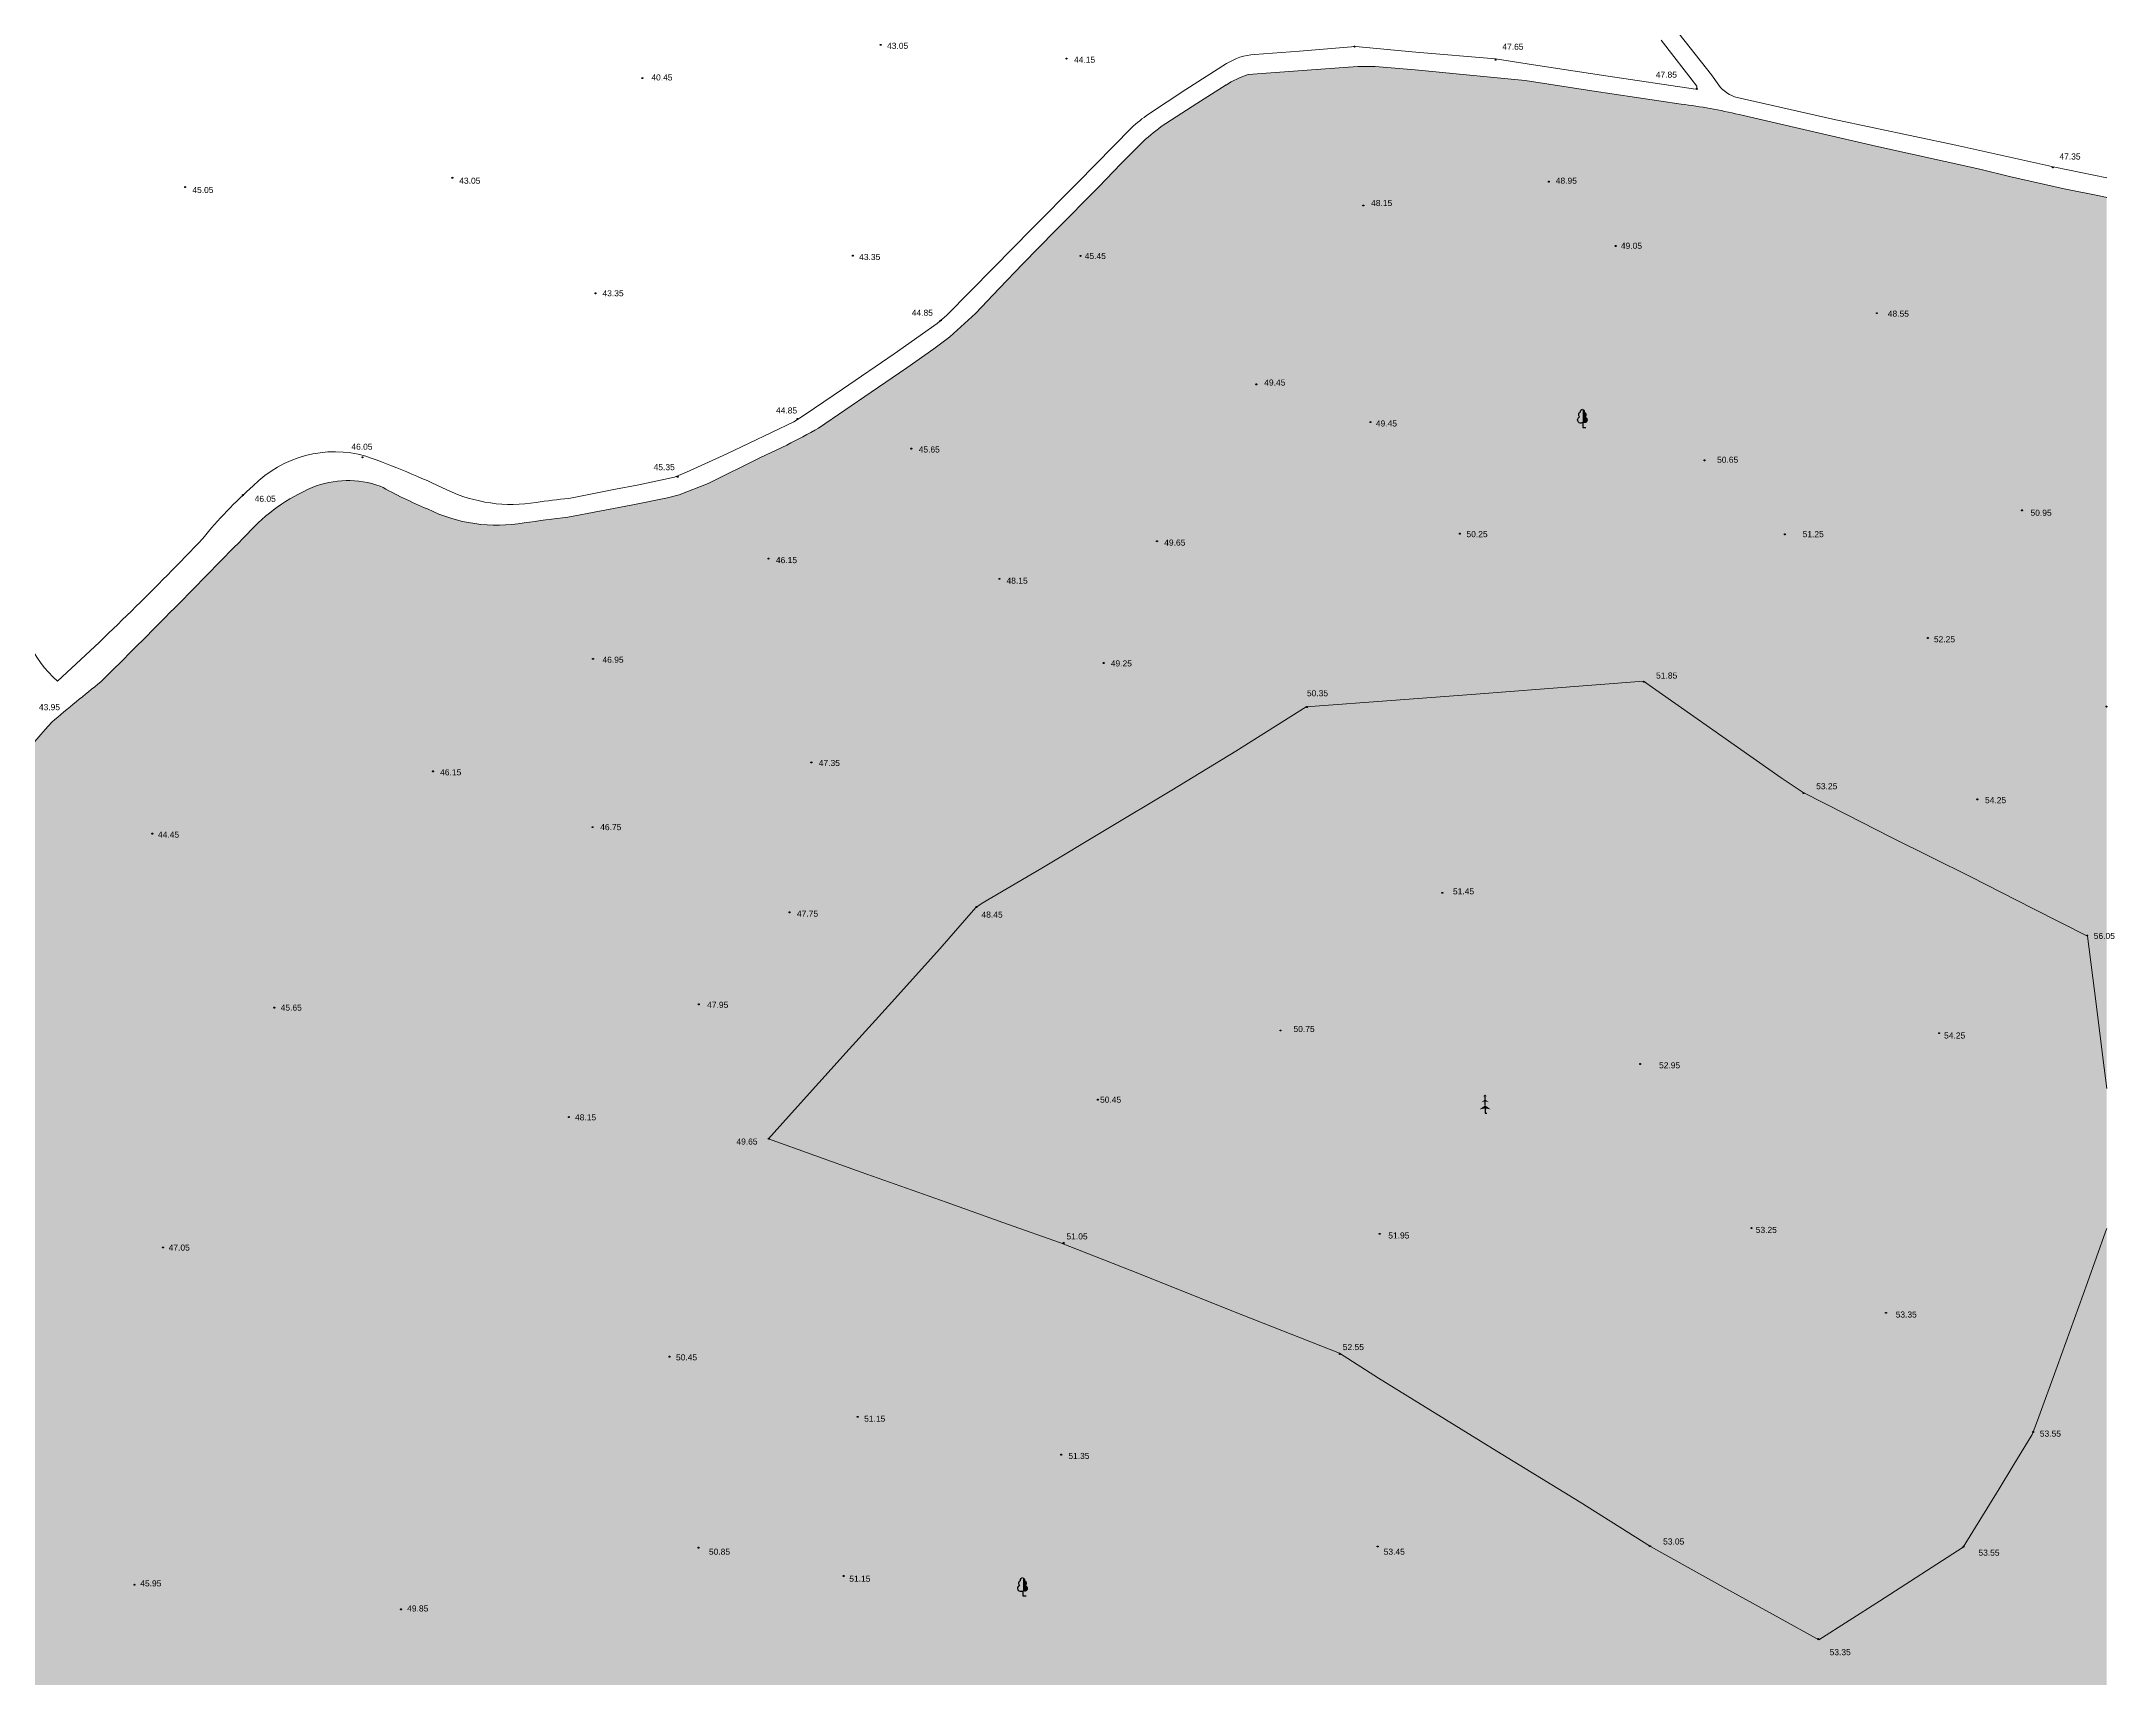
# Model space of a CAD drawing. Header units: metres. Extents: x 363857 to 365179, y 5807840 to 5809004.
# Drawn here: x 364777.9 to 365000.8, y 5808545.8 to 5808721.8 of the extents above; entities that cross this region are included whole.
import ezdxf

# ---------------------------------------------------------------- set-up
doc = ezdxf.new("R2010")
doc.units = ezdxf.units.M
doc.header["$LTSCALE"] = 0.5
doc.layers.get('0').update_dxf_attribs({"color": 1, "linetype": 'CONTINUOUS'})
for name, color, linetype in [('Stk.Geländehöhen', 1, 'CONTINUOUS'), ('Stk.Topografie allgemein', 1, 'CONTINUOUS'), ('Stk.Waldflächen', 1, 'CONTINUOUS')]:
    doc.layers.add(name, color=color, linetype=linetype)
doc.styles.add('TA  11.0401.0000', font='Arial.ttf')

# ---------------------------------------------------------------- blocks, each defined once
blk = doc.blocks.new('Geländehöhe')
at = {"color": 0, "lineweight": -2}
for points in [[(0.0087, -0.005, -0.5773503), (-0.0087, -0.005, -0.5773503), (0, 0.01, -0.5773503)], [(0.0043, -0.0025, -0.5773503), (-0.0043, -0.0025, -0.5773503), (0, 0.005, -0.5773503)]]:
    blk.add_lwpolyline(points, format="xyb", close=True, dxfattribs=at)
blk = doc.blocks.new('S11..150')
at = {"lineweight": -2}
blk.add_hatch(color=0, dxfattribs=at).paths.add_polyline_path([(0, 0.055), (0, 0.2), (0.0074, 0.199), (0.0142, 0.196), (0.0197, 0.191), (0.0236, 0.1846), (0.0254, 0.1774), (0.025, 0.17), (0.0326, 0.1648), (0.0386, 0.1578), (0.0426, 0.1495), (0.0442, 0.1404), (0.0435, 0.1312), (0.0403, 0.1225), (0.035, 0.115), (0.0434, 0.1099), (0.0501, 0.1026), (0.0545, 0.0938), (0.0562, 0.0841), (0.0552, 0.0743), (0.0515, 0.0652), (0.0454, 0.0575), (0.0373, 0.0517), (0.028, 0.0485), (0.0182, 0.048), (0.0086, 0.0502)], flags=0)
at = {"color": 0, "lineweight": -2}
blk.add_lwpolyline([(0, 0.055, -1.1324178), (-0.035, 0.115, -0.4985403), (-0.025, 0.17, -0.4807787), (0, 0.2)], format="xyb", dxfattribs=at)
blk.add_lwpolyline([(0, 0.055), (0, 0), (0.035, 0)], dxfattribs=at)
blk = doc.blocks.new('S11..230', base_point=(0, -0.125))
at = {"lineweight": -2}
h = blk.add_hatch(color=0, dxfattribs=at)
h.paths.add_polyline_path([(0.025, 0.1), (0, 0.125), (-0.025, 0.1), (0, 0.105)], flags=0)
h.paths.add_polyline_path([(0, 0.06), (0.05, 0.02), (0, 0.035), (-0.05, 0.02)], flags=0)
h.paths.add_polyline_path([(0.075, -0.075), (0, -0.02), (-0.075, -0.075), (0, -0.06)], flags=0)
at = {"color": 0, "lineweight": -2}
for points in [[(0, 0.06), (0, 0.105)], [(0, -0.02), (0, 0.035)], [(0, -0.06), (0, -0.125), (0.025, -0.125)]]:
    blk.add_lwpolyline(points, dxfattribs=at)

msp = doc.modelspace()

# ---------------------------------------------------------------- hatches: boundary and pattern name
at = {"layer": 'Stk.Waldflächen', "lineweight": 18, "true_color": 0xb3ff7f}
for points in [[(364902.1431, 5808715.1181), (364905.2932, 5808717.1217, -0.06373111), (364907.6651, 5808718.2332), (364914.9797, 5808718.8017), (364919.4519, 5808719.1224), (364921.3201, 5808719.1124), (364925.6267, 5808718.7371), (364932.6207, 5808718.0821), (364937.454, 5808717.6097), (364944.619, 5808716.5122), (364954.2227, 5808715.0766, -0.02671233), (364960.4751, 5808713.9341), (364968.974, 5808711.9663), (364975.1753, 5808710.563), (364986.3479, 5808708.0683), (364989.5177, 5808707.2997), (364995.4075, 5808705.9533), (364999.2056, 5808705.1977), (365000, 5808705.0433), (365000, 5808626.5436), (364997.9381, 5808625.6279), (364992.0449, 5808628.584), (364985.3679, 5808631.9816), (364976.8648, 5808636.238), (364972.0165, 5808638.6756), (364967.3363, 5808641.0544), (364964.9787, 5808642.6205), (364957.2628, 5808648.0301), (364950.1884, 5808653.0204), (364939.5521, 5808652.2009), (364932.1553, 5808651.643), (364923.551, 5808650.979), (364913.9288, 5808650.2829)], [(364834.5256, 5808670.6513), (364837.9191, 5808671.312), (364841.5183, 5808671.9712), (364845.2522, 5808672.7375), (364846.4928, 5808673.0607), (364849.5965, 5808674.2842), (364855.2546, 5808677.0817), (364858.0769, 5808678.4137, 0.00659617), (364861.4913, 5808680.2318), (364867.143, 5808684.1098), (364870.9568, 5808686.7085), (364873.8923, 5808688.74), (364875.6107, 5808690.032), (364878.3685, 5808692.5438), (364880.9171, 5808695.2595), (364883.4426, 5808697.8779), (364886.9153, 5808701.4382), (364891.6016, 5808706.1679), (364893.9892, 5808708.6349), (364896.1163, 5808710.7998, -0.02340938), (364898.3267, 5808712.6448), (364902.1431, 5808715.1181), (364913.9288, 5808650.2829), (364906.361, 5808645.4922), (364899.4783, 5808641.3161), (364892.4106, 5808637.0941), (364885.4919, 5808632.9378), (364879.0673, 5808629.1542), (364878.389, 5808628.706), (364874.5208, 5808624.2362), (364869.0151, 5808618.1377), (364864.7578, 5808613.4676), (364858.2461, 5808606.233), (364856.1056, 5808603.8311), (364713.8791, 5808547.2331, 0.07437435), (364719.2176, 5808561.8705, 0.03628844), (364721.1798, 5808571.974, -0.04753838), (364722.5687, 5808577.7356, -0.0299755), (364730.8656, 5808593.0496, -0.02890453), (364734.6832, 5808598.2443, -0.00107566), (364756.8142, 5808623.5757, 0.00244497), (364779.0305, 5808648.6247, -0.00655085), (364784.3234, 5808652.9687, 0.00459734), (364800.0792, 5808668.8852, -0.10698131), (364807.0288, 5808673.8447, -0.18291567), (364814.3456, 5808674.0048, 0.028146), (364819.447, 5808671.5425, 0.16013567), (364829.822, 5808670.0503, -0.00502915)], [(364856.1056, 5808603.8311), (364858.2461, 5808606.233), (364864.7578, 5808613.4676), (364869.0151, 5808618.1377), (364874.5208, 5808624.2362), (364878.389, 5808628.706), (364879.0673, 5808629.1542), (364885.4919, 5808632.9378), (364892.4106, 5808637.0941), (364899.4783, 5808641.3161), (364906.361, 5808645.4922), (364913.9288, 5808650.2829), (364923.551, 5808650.979), (364932.1553, 5808651.643), (364939.5521, 5808652.2009), (364950.1884, 5808653.0204), (364957.2628, 5808648.0301), (364964.9787, 5808642.6205), (364967.3363, 5808641.0544), (364972.0165, 5808638.6756), (364976.8648, 5808636.238), (364985.3679, 5808631.9816), (364992.0449, 5808628.584), (364997.9381, 5808625.6279), (364998.8709, 5808618.35), (364999.5731, 5808612.5847), (365000, 5808609.2196), (365000, 5808594.2007), (364999.8675, 5808593.8381), (364997.9152, 5808588.382), (364994.6726, 5808579.3383), (364992.5597, 5808573.5554), (364991.9618, 5808572.028), (364989.8941, 5808568.6267), (364988.4242, 5808566.1991), (364984.5698, 5808559.9138), (364975.5527, 5808554.1142), (364969.0388, 5808549.9501), (364964.7782, 5808552.3296), (364959.0199, 5808555.48), (364950.9246, 5808559.9842), (364943.3743, 5808564.7467), (364934.3953, 5808570.256), (364921.6797, 5808578.0866), (364917.4822, 5808580.7702), (364906.0928, 5808585.2734), (364895.9869, 5808589.2956), (364887.4852, 5808592.6483), (364881.8111, 5808594.6518), (364875.1949, 5808596.9995), (364866.0623, 5808600.2262)], [(364856.1056, 5808603.8311), (364866.0623, 5808600.2262), (364875.1949, 5808596.9995), (364881.8111, 5808594.6518), (364887.4852, 5808592.6483), (364895.9869, 5808589.2956), (364906.0928, 5808585.2734), (364917.4822, 5808580.7702), (364921.6797, 5808578.0866), (364934.3953, 5808570.256), (364780.8809, 5808445.1211), (364779.0683, 5808447.3369), (364774.0009, 5808454.437), (364764.6455, 5808468.6726), (364761.6172, 5808473.7248), (364755.9606, 5808483.3852), (364743.58, 5808502.6026), (364733.2593, 5808517.6359), (364726.0778, 5808529.9147), (364716.5473, 5808543.3564), (364713.8791, 5808547.2331)], [(364969.0388, 5808549.9501), (364975.5527, 5808554.1142), (364984.5698, 5808559.9138), (365000, 5808551.1774), (365000, 5808418.1624)]]:
    msp.add_hatch(color=71, dxfattribs=at).paths.add_polyline_path(points, flags=0)
h = msp.add_hatch(color=71, dxfattribs=at)
h.paths.add_polyline_path([(365000, 5808551.1774), (364984.5698, 5808559.9138), (364988.4242, 5808566.1991), (364989.8941, 5808568.6267), (364991.9618, 5808572.028), (364992.5597, 5808573.5554), (364994.6726, 5808579.3383), (364997.9152, 5808588.382), (364999.8675, 5808593.8381), (365000, 5808594.2007)], flags=0)
h.paths.add_polyline_path([(365000, 5808609.2196), (364999.5731, 5808612.5847), (364998.8709, 5808618.35), (364997.9381, 5808625.6279), (365000, 5808626.5436)], flags=0)
h = msp.add_hatch(color=71, dxfattribs=at)
h.paths.add_polyline_path([(364870.0932, 5808381.5097, -0.02190614), (364863.2677, 5808385.2468), (364846.7479, 5808395.9409), (364832.8914, 5808404.9468), (364823.8065, 5808410.8236), (364815.5788, 5808417.2292), (364804.4354, 5808426.1408), (364791.6963, 5808436.4919), (364780.8809, 5808445.1211), (364934.3953, 5808570.256), (364943.3743, 5808564.7467), (364950.9246, 5808559.9842), (364959.0199, 5808555.48), (364964.7782, 5808552.3296), (364969.0388, 5808549.9501), (365000, 5808418.1624), (365000, 5808387.7443), (364991.3821, 5808379.2513), (364983.0707, 5808370.908), (364981.5918, 5808373.0307), (364983.075, 5808374.313), (364981.7393, 5808376.0054), (364977.4561, 5808373.0033), (364978.7223, 5808371.1826), (364980.7615, 5808372.4568), (364982.1713, 5808370.335), (364975.0756, 5808364.906, -0.1035849), (364965.2007, 5808359.4904), (364963.7928, 5808358.189, 0.413399), (364961.7825, 5808358.3305, 0.35205179), (364961.6384, 5808356.5484), (364960.4607, 5808356.4512, 0.36590352), (364958.6827, 5808356.3589, 0.39142245), (364958.5851, 5808354.4888), (364943.0939, 5808350.5982, -0.04099913), (364931.1668, 5808351.907, -0.02210595)], flags=0)
h.paths.add_polyline_path([(364971.8583, 5808366.4885, 0.40857518), (364971.5576, 5808364.7909, 0.44139177), (364973.3624, 5808364.5639, 0.40983541), (364973.37, 5808366.2917, 0.34684135)], flags=0)

# ---------------------------------------------------------------- linework, layer by layer
at = {"layer": 'Stk.Topografie allgemein', "color": 7, "linetype": 'Continuous', "lineweight": 9}
for p, q in [((364957.5083, 5808718.2101), (364953.4398, 5808723.3491)), ((364913.1992, 5808720.7744), (364908.3537, 5808720.407)), ((364919.207, 5808721.2564), (364913.1992, 5808720.7744)), ((364925.6886, 5808720.6463), (364919.207, 5808721.2564)), ((364952.0787, 5808721.9351), (364955.9102, 5808716.9951)), ((364905.3494, 5808719.4194), (364900.9851, 5808716.6528)), ((364907.6651, 5808718.2332), (364914.9797, 5808718.8017)), ((364914.9797, 5808718.8017), (364919.4519, 5808719.1224)), ((364919.4519, 5808719.1224), (364921.3201, 5808719.1124)), ((364921.3201, 5808719.1124), (364925.6267, 5808718.7371)), ((364925.6267, 5808718.7371), (364932.6207, 5808718.0821)), ((364934.2763, 5808719.9332), (364925.6886, 5808720.6463)), ((364938.3673, 5808719.2802), (364934.2763, 5808719.9332)), ((364946.1162, 5808718.1245), (364938.3673, 5808719.2802)), ((364900.9851, 5808716.6528), (364896.9607, 5808713.9895)), ((364902.1431, 5808715.1181), (364905.2932, 5808717.1217)), ((364932.6207, 5808718.0821), (364937.454, 5808717.6097)), ((364937.454, 5808717.6097), (364944.619, 5808716.5122)), ((364944.619, 5808716.5122), (364954.2227, 5808715.0766)), ((364955.7703, 5808716.6768), (364946.1162, 5808718.1245)), ((364958.2726, 5808717.0903), (364957.5083, 5808718.2101)), ((364898.3267, 5808712.6448), (364902.1431, 5808715.1181)), ((364970.5356, 5808713.4631), (364960.2548, 5808715.7703)), ((364895.117, 5808712.5287), (364889.3213, 5808706.6195)), ((364960.4751, 5808713.9341), (364968.974, 5808711.9663)), ((364968.974, 5808711.9663), (364975.1753, 5808710.563)), ((364983.7668, 5808710.6561), (364970.5356, 5808713.4631)), ((364893.9892, 5808708.6349), (364896.1163, 5808710.7998)), ((364975.1753, 5808710.563), (364986.3479, 5808708.0683)), ((364994.4077, 5808708.2879), (364983.7668, 5808710.6561)), ((364891.6016, 5808706.1679), (364893.9892, 5808708.6349)), ((364986.3479, 5808708.0683), (364989.5177, 5808707.2997)), ((365000, 5808707.1512), (364994.4077, 5808708.2879)), ((364889.3213, 5808706.6195), (364884.4058, 5808701.6536)), ((364886.9153, 5808701.4382), (364891.6016, 5808706.1679)), ((364989.5177, 5808707.2997), (364995.4075, 5808705.9533)), ((364995.4075, 5808705.9533), (364999.2056, 5808705.1977)), ((364999.2056, 5808705.1977), (365000, 5808705.0433)), ((364884.4058, 5808701.6536), (364880.3042, 5808697.4489)), ((364883.4426, 5808697.8779), (364886.9153, 5808701.4382)), ((364880.3042, 5808697.4489), (364875.2619, 5808692.3805)), ((364880.9171, 5808695.2595), (364883.4426, 5808697.8779)), ((364878.3685, 5808692.5438), (364880.9171, 5808695.2595)), ((364875.2619, 5808692.3805), (364874.2455, 5808691.4708)), ((364875.6107, 5808690.032), (364878.3685, 5808692.5438)), ((364874.2455, 5808691.4708), (364869.6124, 5808688.2258)), ((364873.8923, 5808688.74), (364875.6107, 5808690.032)), ((364869.6124, 5808688.2258), (364864.0724, 5808684.4337)), ((364870.9568, 5808686.7085), (364873.8923, 5808688.74)), ((364867.143, 5808684.1098), (364870.9568, 5808686.7085)), ((364864.0724, 5808684.4337), (364860.055, 5808681.6929)), ((364861.4913, 5808680.2318), (364867.143, 5808684.1098)), ((364858.8354, 5808680.8995), (364851.6277, 5808677.4803)), ((364860.055, 5808681.6929), (364858.8354, 5808680.8995)), ((364855.2546, 5808677.0817), (364858.0769, 5808678.4137)), ((364851.6277, 5808677.4803), (364847.2918, 5808675.4907)), ((364849.5965, 5808674.2842), (364855.2546, 5808677.0817)), ((364841.9613, 5808674.0958), (364839.6624, 5808673.6639)), ((364845.9935, 5808674.9626), (364841.9613, 5808674.0958)), ((364847.2918, 5808675.4907), (364845.9935, 5808674.9626)), ((364846.4928, 5808673.0607), (364849.5965, 5808674.2842)), ((364839.6624, 5808673.6639), (364834.6192, 5808672.6798)), ((364837.9191, 5808671.312), (364841.5183, 5808671.9712)), ((364841.5183, 5808671.9712), (364845.2522, 5808672.7375)), ((364845.2522, 5808672.7375), (364846.4928, 5808673.0607)), ((364834.5256, 5808670.6513), (364837.9191, 5808671.312))]:
    msp.add_line(p, q, dxfattribs=at)
for points in [[(364856.1056, 5808603.8311), (364858.2461, 5808606.233), (364864.7578, 5808613.4676), (364869.0151, 5808618.1377), (364874.5208, 5808624.2362), (364878.389, 5808628.706), (364879.0673, 5808629.1542), (364885.4919, 5808632.9378), (364892.4106, 5808637.0941), (364899.4783, 5808641.3161), (364906.361, 5808645.4922), (364913.9288, 5808650.2829), (364923.551, 5808650.979), (364932.1553, 5808651.643), (364939.5521, 5808652.2009), (364950.1884, 5808653.0204), (364957.2628, 5808648.0301), (364964.9787, 5808642.6205), (364967.3363, 5808641.0544), (364972.0165, 5808638.6756), (364976.8648, 5808636.238), (364985.3679, 5808631.9816), (364992.0449, 5808628.584), (364997.9381, 5808625.6279), (364998.8709, 5808618.35), (364999.5731, 5808612.5847), (365000, 5808609.2196)], [(365000, 5808594.2007), (364999.8675, 5808593.8381), (364997.9152, 5808588.382), (364994.6726, 5808579.3383), (364992.5597, 5808573.5554), (364991.9618, 5808572.028), (364989.8941, 5808568.6267), (364988.4242, 5808566.1991), (364984.5698, 5808559.9138), (364975.5527, 5808554.1142), (364969.0388, 5808549.9501), (364964.7782, 5808552.3296), (364959.0199, 5808555.48), (364950.9246, 5808559.9842), (364943.3743, 5808564.7467), (364934.3953, 5808570.256), (364921.6797, 5808578.0866), (364917.4822, 5808580.7702), (364906.0928, 5808585.2734), (364895.9869, 5808589.2956), (364887.4852, 5808592.6483), (364881.8111, 5808594.6518), (364875.1949, 5808596.9995), (364866.0623, 5808600.2262), (364856.1056, 5808603.8311)]]:
    msp.add_lwpolyline(points, dxfattribs=at)
for centre, radius, start, end in [((364908.8022, 5808713.9792), 6.4434, 93.991498, 122.402833), ((364910.8216, 5808708.4109), 10.317, 107.815145, 122.401513), ((364955.6928, 5808716.9008), 0.237, 289.091301, 23.455718), ((364961.2914, 5808719.4752), 3.8472, 218.309556, 254.368977), ((364946.6639, 5808656.0311), 59.5274, 76.584322, 82.704882), ((364908.7871, 5808697.1693), 20.5617, 125.111358, 131.669602), ((364916.9143, 5808688.1293), 30.7654, 127.169405, 132.533459), ((364790.8797, 5808808.7255), 146.6173, 297.278557, 298.790266), ((364809.4345, 5808665.4375), 12.2487, 74.002771, 135.528568), ((364785.1413, 5808598.4342), 83.4954, 64.170523, 70.6474), ((364829.9583, 5808640.5491), 44.459, 131.165473, 141.253761), ((364810.8987, 5808664.2591), 10.3373, 70.522082, 111.984897), ((364838.7498, 5808718.0497), 50.3539, 241.010285, 247.459171), ((364815.011, 5808655.3106), 20.1799, 113.300404, 137.725814), ((364828.4655, 5808688.2566), 16.2299, 244.662179, 279.397411), ((364845.2887, 5808572.4838), 100.7625, 96.078291, 98.085992), ((364826.9044, 5808686.5782), 16.7835, 243.619759, 280.011183), ((364862.0488, 5808436.54), 235.7236, 96.705188, 97.857775), ((364564.3266, 5808887.8551), 318.6106, 312.519235, 316.459518), ((363926.6917, 5809517.698), 1217.9035, 314.7638942, 315.8175192), ((364788.3312, 5808662.7299), 13.0188, 180.204805, 228.211439), ((364947.4499, 5808448.8124), 261.3236, 128.625821, 130.127143), ((362206.6538, 5810907.7242), 3423.5438, 318.1495712, 318.7099152)]:
    msp.add_arc(centre, radius, start, end, dxfattribs=at)

# ---------------------------------------------------------------- block references
at = {"layer": 'Stk.Geländehöhen', "color": 7, "xscale": 5, "yscale": 5}
for p in [(364868.1659, 5808721.4418, 43.046), (364919.105, 5808721.2514, 46.346), (364888.1349, 5808719.9625, 44.146), (364934.2783, 5808719.8308, 47.646), (364842.5399, 5808717.8652, 40.446), (364955.9095, 5808716.6994, 47.846), (364994.2001, 5808708.274, 47.346), (364793.3725, 5808706.1434, 45.046), (364822.1105, 5808707.1479, 43.046), (364940.0095, 5808706.7329, 48.946), (364920.0513, 5808704.1687, 48.146), (364865.1723, 5808698.7702, 43.346), (364889.6535, 5808698.7514, 45.446), (364947.1833, 5808699.8105, 49.046), (364837.5037, 5808694.7214, 43.346), (364874.6106, 5808691.7962, 44.846), (364975.267, 5808692.5889, 48.546), (364908.5487, 5808684.9389, 49.446), (364859.223, 5808681.2109, 44.846), (364920.8198, 5808680.8776, 49.446), (364812.4449, 5808677.1017, 46.046), (364871.4539, 5808678.0221, 45.646), (364956.7361, 5808676.7771, 50.646), (364846.3267, 5808675.0008, 45.346), (364799.5837, 5808673.0309, 46.046), (364990.8845, 5808671.3914, 50.946), (364897.8661, 5808668.0724, 49.646), (364930.4347, 5808668.885, 50.246), (364965.3821, 5808668.8194, 51.246), (364856.0971, 5808666.2082, 46.146), (364880.9292, 5808664.0308, 48.146), (364980.7539, 5808657.6747, 52.246), (364837.2317, 5808655.4234, 46.946), (364892.1331, 5808654.9804, 49.246), (364950.2394, 5808652.9541, 51.846), (364914.0048, 5808650.255, 50.346), (364999.9595, 5808650.2982, 54.746), (364820.0296, 5808643.3327, 46.146), (364860.706, 5808644.2895, 47.346), (364967.4067, 5808640.9888, 53.246), (364986.0793, 5808640.3255, 54.246), (364789.8532, 5808636.628, 44.446), (364837.1858, 5808637.3338, 46.746), (364928.5488, 5808630.2744, 51.446), (364858.3625, 5808628.18, 47.746), (364878.4609, 5808628.7476, 48.446), (364997.8913, 5808625.6821, 56.046), (364848.6065, 5808618.2794, 47.946), (364802.9655, 5808617.9298, 45.646), (364911.1487, 5808615.4701, 50.746), (364981.9639, 5808615.186, 54.246), (364949.8235, 5808611.8762, 52.946), (364891.5113, 5808608.033, 50.446), (364834.6291, 5808606.1615, 48.146), (364856.1408, 5808603.8378, 49.646), (364961.7909, 5808594.2265, 53.246), (364790.9928, 5808592.1492, 47.046), (364887.8375, 5808592.6219, 51.046), (364921.8071, 5808593.6082, 51.946), (364976.2493, 5808585.1197, 53.346), (364845.4598, 5808580.4059, 50.446), (364917.5339, 5808580.6843, 52.546), (364865.6903, 5808573.9388, 51.146), (364992.0773, 5808572.3092, 53.546), (364887.5679, 5808569.8755, 51.346), (364848.5764, 5808559.8725, 50.846), (364921.5964, 5808559.9987, 53.446), (364950.8766, 5808560.0335, 53.046), (364984.5977, 5808559.9709, 53.546), (364787.9253, 5808555.8821, 45.946), (364864.183, 5808556.8252, 51.146), (364816.5839, 5808553.2434, 49.846), (364968.9538, 5808550.0503, 53.346)]:
    msp.add_blockref('Geländehöhe', p, dxfattribs=at)
at = {"layer": 'Stk.Waldflächen', "color": 7}
for name, p, xscale, yscale in [('S11..150', (364943.6482, 5808680.2984), 9.85, 9.85), ('S11..230', (364933.1528, 5808606.584), 8.02, 8.02), ('S11..150', (364883.4561, 5808554.6788), 9.85, 9.85)]:
    msp.add_blockref(name, p, dxfattribs=dict(at, xscale=xscale, yscale=yscale))

# ---------------------------------------------------------------- texts
at = {"layer": 'Stk.Geländehöhen', "color": 7, "lineweight": 18, "char_height": 0.65, "attachment_point": 7, "line_spacing_factor": 0.84, "style": 'TA  11.0401.0000'}
for s, insert in [('43.05', (364868.85, 5808721)), ('47.65', (364935.005, 5808720.9)), ('44.15', (364888.95, 5808719.5)), ('47.85', (364951.505, 5808717.9)), ('40.45', (364843.505, 5808717.6)), ('47.35', (364994.905, 5808709.1)), ('45.05', (364794.15, 5808705.5)), ('43.05', (364822.85, 5808706.5)), ('48.95', (364940.75, 5808706.5001)), ('48.15', (364920.895, 5808704.1)), ('43.35', (364865.85, 5808698.3)), ('45.45', (364890.105, 5808698.4)), ('49.05', (364947.75, 5808699.5)), ('43.35', (364838.25, 5808694.4)), ('44.85', (364871.505, 5808692.3)), ('48.55', (364976.45, 5808692.2)), ('49.45', (364909.405, 5808684.8)), ('44.85', (364856.905, 5808681.8)), ('49.45', (364921.405, 5808680.4)), ('46.05', (364811.25, 5808677.9)), ('45.35', (364843.75, 5808675.7)), ('45.65', (364872.25, 5808677.6)), ('50.65', (364958.095, 5808676.5)), ('46.05', (364800.85, 5808672.3)), ('50.95', (364991.795, 5808670.8)), ('49.65', (364898.65, 5808667.5918)), ('50.25', (364931.15, 5808668.5)), ('51.25', (364967.295, 5808668.5)), ('46.15', (364856.895, 5808665.7073)), ('48.15', (364881.695, 5808663.5)), ('52.25', (364981.405, 5808657.2)), ('46.95', (364838.25, 5808655)), ('49.25', (364892.905, 5808654.6)), ('51.85', (364951.54, 5808653.3)), ('50.35', (364913.995, 5808651.4)), ('43.95', (364777.65, 5808649.9)), ('46.15', (364820.795, 5808642.9)), ('47.35', (364861.505, 5808643.9)), ('53.25', (364968.75, 5808641.4)), ('54.25', (364986.905, 5808639.9)), ('44.45', (364790.46, 5808636.2)), ('46.75', (364838.005, 5808637)), ('51.45', (364929.695, 5808630.1)), ('47.75', (364859.16, 5808627.7)), ('48.45', (364879.005, 5808627.6)), ('56.05', (364998.595, 5808625.3)), ('45.65', (364803.65, 5808617.6)), ('47.95', (364849.505, 5808617.9)), ('50.75', (364912.55, 5808615.3)), ('54.25', (364982.505, 5808614.6)), ('52.95', (364951.85, 5808611.4)), ('50.45', (364891.75, 5808607.7)), ('48.15', (364835.295, 5808605.8)), ('49.65', (364852.65, 5808603.2)), ('51.95', (364922.74, 5808593.1)), ('53.25', (364962.25, 5808593.7)), ('47.05', (364791.605, 5808591.8)), ('51.05', (364888.14, 5808593)), ('53.35', (364977.295, 5808584.6)), ('50.45', (364846.15, 5808580)), ('52.55', (364917.85, 5808581.1)), ('51.15', (364866.385, 5808573.4)), ('53.55', (364992.795, 5808571.8)), ('51.35', (364888.34, 5808569.4)), ('53.05', (364952.295, 5808560.2)), ('50.85', (364849.695, 5808559.1)), ('53.45', (364922.25, 5808559.1)), ('53.55', (364986.195, 5808559)), ('45.95', (364788.55, 5808555.7)), ('51.15', (364864.785, 5808556.2)), ('49.85', (364817.25, 5808553)), ('53.35', (364970.195, 5808548.3))]:
    msp.add_mtext(s, dxfattribs=dict(at, insert=insert))

doc.saveas('drawing.dxf')
